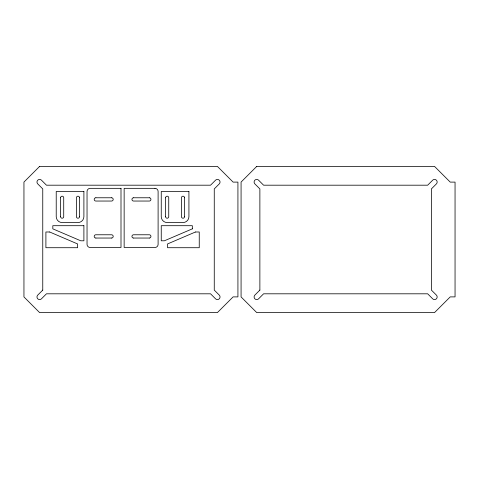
<?xml version="1.0" encoding="UTF-8"?>
<svg xmlns="http://www.w3.org/2000/svg" width="479" height="479" viewBox="0 0 479 479"><rect width="100%" height="100%" fill="white"/><g stroke="black" fill="none" stroke-linecap="round" stroke-linejoin="round"><path stroke-width="0.72" d="M95.914 197.773L111.499 197.773M133.647 197.773L149.232 197.773M95.914 238.045L111.499 238.045M133.647 238.045L149.232 238.045M184.571 197.839L184.571 216.568M165.596 197.839L165.596 216.568M79.544 197.839L79.544 216.568M60.576 197.839L60.576 216.568M184.577 216.64A1.575 1.575 0 0 1 182.966 218.208A1.575 1.575 0 0 1 181.427 216.568L181.427 197.839A1.575 1.575 0 0 1 182.966 196.198A1.575 1.575 0 0 1 184.577 197.773M165.596 197.773A1.575 1.575 0 0 1 167.207 196.198A1.575 1.575 0 0 1 168.74 197.839L168.74 216.568A1.575 1.575 0 0 1 167.207 218.208A1.575 1.575 0 0 1 165.596 216.64M149.304 238.045A1.635 1.635 0 0 0 150.939 236.375A1.635 1.635 0 0 0 149.232 234.776L133.653 234.776A1.635 1.635 0 0 0 131.947 236.375A1.635 1.635 0 0 0 133.581 238.045M149.304 197.773A1.635 1.635 0 0 1 150.939 199.444A1.635 1.635 0 0 1 149.232 201.042L133.653 201.042A1.635 1.635 0 0 1 131.947 199.444A1.635 1.635 0 0 1 133.581 197.773M60.57 216.64A1.575 1.575 0 0 0 62.18 218.208A1.575 1.575 0 0 0 63.719 216.568L63.719 197.839A1.575 1.575 0 0 0 62.18 196.198A1.575 1.575 0 0 0 60.57 197.773M79.55 197.773A1.575 1.575 0 0 0 77.939 196.198A1.575 1.575 0 0 0 76.406 197.839L76.406 216.568A1.575 1.575 0 0 0 77.939 218.208A1.575 1.575 0 0 0 79.55 216.64M95.842 238.045A1.635 1.635 0 0 1 94.207 236.375A1.635 1.635 0 0 1 95.914 234.776L111.493 234.776A1.635 1.635 0 0 1 113.2 236.375A1.635 1.635 0 0 1 111.565 238.045M95.842 197.773A1.635 1.635 0 0 0 94.207 199.444A1.635 1.635 0 0 0 95.914 201.042L111.493 201.042A1.635 1.635 0 0 0 113.2 199.444A1.635 1.635 0 0 0 111.565 197.773M39.637 166.387L23.95 182.074L23.95 296.926L39.637 312.613L217.382 312.613L233.105 296.89L237.925 296.89L237.925 182.11L233.105 182.11L217.382 166.387L39.637 166.387M42.757 290.094L37.751 295.094A2.629 2.629 0 0 0 37.751 298.812A2.629 2.629 0 0 0 41.469 298.812L46.469 293.807L210.55 293.807L215.556 298.812A2.629 2.629 0 0 0 219.268 298.812A2.629 2.629 0 0 0 219.268 295.094L214.263 290.094L214.263 188.906L219.268 183.906A2.629 2.629 0 0 0 219.268 180.188A2.629 2.629 0 0 0 215.556 180.188L210.55 185.193L46.469 185.193L41.469 180.188A2.629 2.629 0 0 0 37.751 180.188A2.629 2.629 0 0 0 37.751 183.906L42.757 188.906L42.757 290.094M256.756 166.387L241.075 182.074L241.075 296.926L256.756 312.613L434.507 312.613L450.23 296.89L455.05 296.89L455.05 182.11L450.23 182.11L434.507 166.387L256.756 166.387M259.875 290.094L254.876 295.094A2.629 2.629 0 0 0 254.876 298.812A2.629 2.629 0 0 0 258.588 298.812L263.594 293.807L427.675 293.807L432.675 298.812A2.629 2.629 0 0 0 436.387 298.812A2.629 2.629 0 0 0 436.387 295.094L431.387 290.094L431.387 188.906L436.387 183.906A2.629 2.629 0 0 0 436.387 180.188A2.629 2.629 0 0 0 432.675 180.188L427.675 185.193L263.594 185.193L258.588 180.188A2.629 2.629 0 0 0 254.876 180.188A2.629 2.629 0 0 0 254.876 183.906L259.875 188.906L259.875 290.094M192.33 228.848L164.399 240.793L161.249 240.793L161.249 225.699L192.33 225.699L192.33 228.848M195.474 231.992L167.542 243.943L167.542 247.715L199.246 247.715L199.246 231.992L195.474 231.992M121.001 188.337L90.184 188.337A3.143 3.143 0 0 0 87.04 191.48L87.04 244.332A3.143 3.143 0 0 0 90.184 247.481L121.001 247.481L121.001 188.337M154.962 188.337L124.145 188.337L124.145 247.481L154.962 247.481A3.143 3.143 0 0 0 158.106 244.332L158.106 191.48A3.143 3.143 0 0 0 154.962 188.337M83.897 191.48L56.223 191.48L56.223 216.64A5.916 5.916 0 0 0 62.144 222.555L77.975 222.555A5.916 5.916 0 0 0 83.897 216.64L83.897 191.48M188.924 191.48L161.249 191.48L161.249 216.64A5.916 5.916 0 0 0 167.171 222.555L183.002 222.555A5.916 5.916 0 0 0 188.924 216.64L188.924 191.48M83.897 225.699L52.816 225.699L52.816 228.848L80.747 240.793L83.897 240.793L83.897 225.699M49.672 231.992L45.9 231.992L45.9 247.715L77.604 247.715L77.604 243.943L49.672 231.992"/></g></svg>
